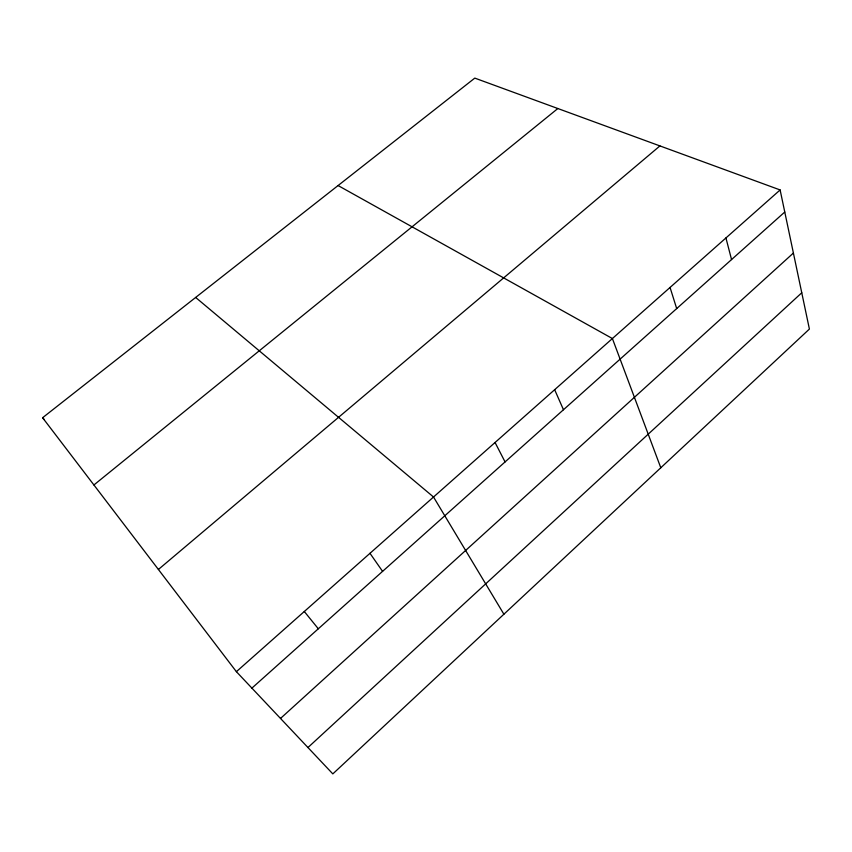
<?xml version="1.0" encoding="UTF-8"?>
<svg xmlns="http://www.w3.org/2000/svg" width="852" height="852" viewBox="0 0 852 852"><rect width="100%" height="100%" fill="white"/><g stroke="black" fill="none" stroke-linecap="round" stroke-linejoin="round"><path stroke-width="1.28" d="M307.955 747.534L801.764 292.768M280.51 718.438L793.404 253.044M251.904 688.118L784.767 212.02M236.387 671.674L780.123 189.943L474.798 78.107L42.6 417.725L236.387 671.674L332.823 773.893L809.4 329.064L780.123 189.943M158.397 569.477L659.927 145.916M93.912 484.969L557.847 108.523M338.074 185.544L612.396 338.542L660.79 467.769M195.662 297.454L433.53 497.014L503.894 614.217M42.6 417.725L44.357 419.674M304.302 611.502L318.318 628.787M369.981 553.31L382.58 571.362M495.055 442.507L505.066 461.922M554.652 389.705L563.47 409.737M670.055 287.454L676.69 308.594M725.936 237.942L731.548 259.572"/></g></svg>
